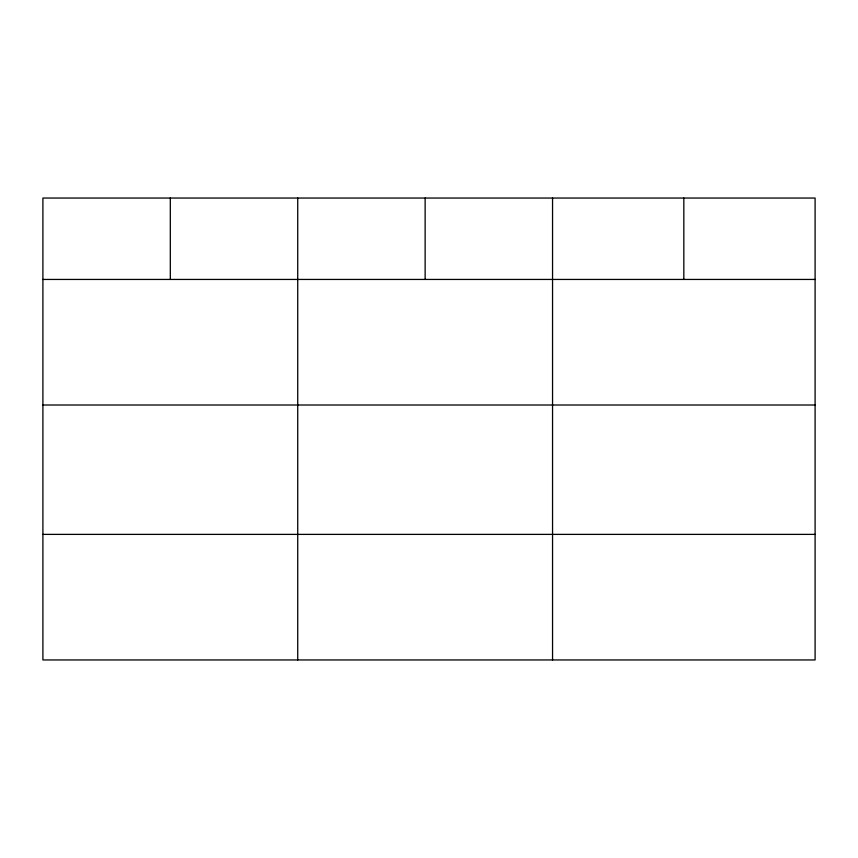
<?xml version="1.0" encoding="UTF-8"?>
<svg xmlns="http://www.w3.org/2000/svg" width="858" height="858" viewBox="0 0 858 858"><rect width="100%" height="100%" fill="white"/><g stroke="black" fill="none" stroke-linecap="round" stroke-linejoin="round"><path stroke-width="1.29" d="M815.1 405.008L815.1 198.048L42.9 198.048L42.9 659.952L815.1 659.952L815.1 405.008L42.9 405.008M42.9 279.44L815.1 279.44M42.9 534.384L815.1 534.384M683.826 198.048L683.826 279.44M552.552 198.048L552.552 659.952M425.139 198.048L425.139 279.44M297.726 198.048L297.726 659.952M170.313 198.048L170.313 279.44"/></g></svg>
